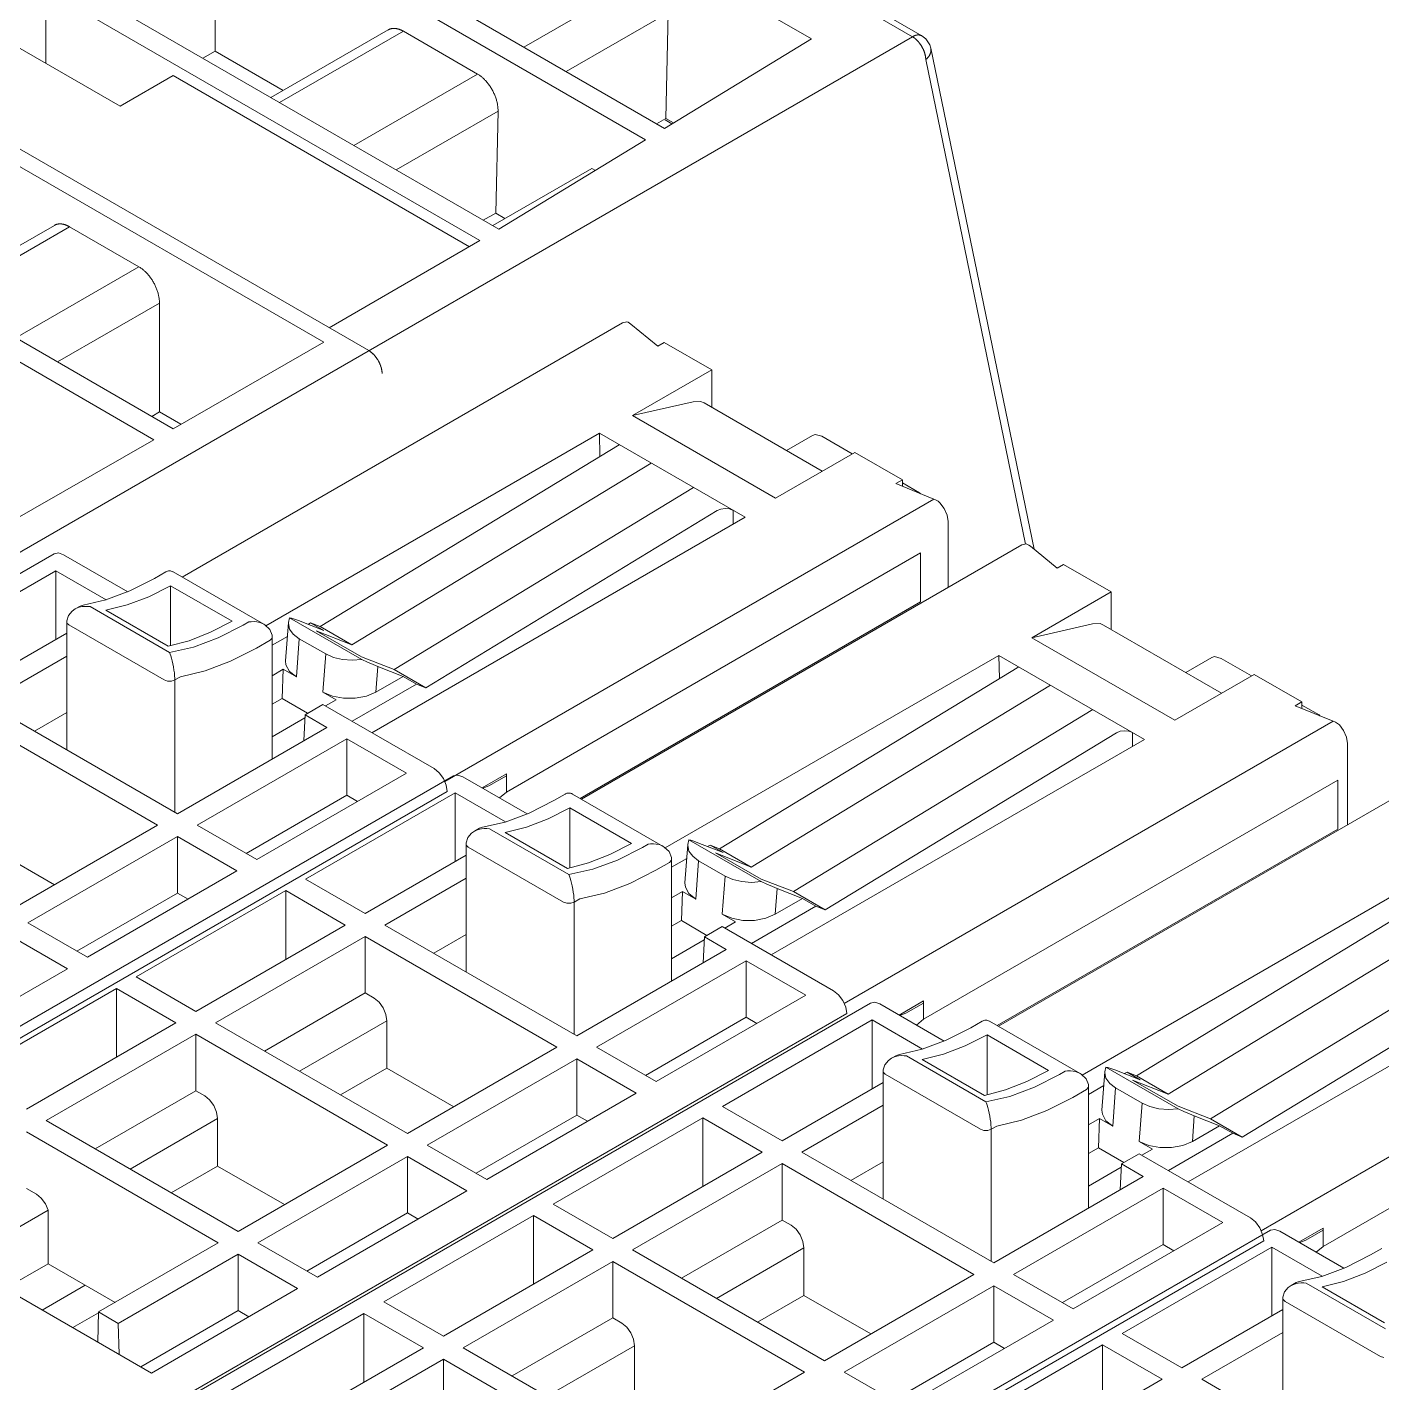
# Model space of a CAD drawing. Header units: inches. Extents: x 67578 to 72421, y -34894 to -31675.
# Drawn here: x 69730 to 69787.6, y -33303.7 to -33246.1 of the extents above; entities that cross this region are included whole.
import ezdxf

# ---------------------------------------------------------------- set-up
doc = ezdxf.new("R2010")
doc.units = ezdxf.units.IN
doc.header["$MEASUREMENT"] = 0

# ---------------------------------------------------------------- blocks, each defined once
blk = doc.blocks.new('ET200S')
at = {"lineweight": 0}
for p, q in [((110.119, 63.547), (25.973, 112.128)), ((110.369, 63.572), (26.223, 112.153)), ((98.562, 58.099), (16.537, 105.455)), ((95.592, 55.16), (11.446, 103.741)), ((96.034, 70.059), (107.417, 63.487)), ((91.487, 63.16), (91.487, 67.434)), ((91.487, 67.434), (102.989, 60.793)), ((92.003, 67.732), (103.492, 61.099)), ((87.457, 65.107), (99.064, 58.405)), ((99.736, 63.268), (103.04, 65.176)), ((86.965, 64.468), (86.965, 62.835)), ((100.867, 62.614), (103.591, 64.187)), ((103.528, 61.364), (103.591, 64.187)), ((65.08, 37.544), (110.119, 63.547)), ((88.945, 61.692), (85.551, 63.651)), ((92.975, 61.921), (96.109, 63.731)), ((93.209, 61.786), (96.514, 63.694)), ((98.494, 62.551), (96.514, 63.694)), ((107.417, 63.487), (103.492, 61.099)), ((110.37, 63.572), (110.473, 63.493)), ((110.473, 63.493), (110.581, 63.332)), ((91.487, 63.16), (91.152, 62.973)), ((91.487, 63.16), (93.304, 62.111)), ((110.581, 63.332), (110.609, 63.241)), ((110.609, 63.24), (113.367, 49.852)), ((110.473, 62.935), (113.139, 49.99)), ((90.359, 62.508), (88.945, 61.692)), ((98.279, 57.936), (90.359, 62.508)), ((95.189, 60.643), (98.494, 62.551)), ((82.502, 62.248), (94.393, 55.383)), ((96.32, 59.989), (99.045, 61.562)), ((98.983, 58.832), (99.045, 61.562)), ((103.276, 61.224), (103.528, 61.364)), ((103.692, 61.22), (103.507, 61.327)), ((103.528, 61.364), (103.733, 61.246)), ((102.989, 60.793), (99.064, 58.405)), ((90.366, 53.074), (78.489, 59.931)), ((98.901, 58.499), (101.553, 60.03)), ((101.647, 59.976), (101.553, 60.03)), ((77.976, 59.635), (89.851, 52.779)), ((98.649, 58.645), (98.983, 58.832)), ((98.983, 58.832), (99.229, 58.69)), ((84.073, 56.708), (87.19, 58.507)), ((84.307, 56.572), (87.594, 58.47)), ((89.446, 57.401), (87.594, 58.47)), ((94.531, 55.772), (98.562, 58.099)), ((86.159, 55.503), (89.446, 57.401)), ((87.275, 54.859), (89.997, 56.43)), ((89.997, 53.522), (89.997, 56.43)), ((90.6, 49.11), (102.371, 55.906)), ((102.371, 55.906), (102.485, 55.928)), ((102.485, 55.928), (102.521, 55.916)), ((102.521, 55.916), (102.559, 55.895)), ((102.559, 55.895), (102.597, 55.867)), ((103.311, 55.279), (102.597, 55.867)), ((94.393, 55.383), (90.366, 53.074)), ((103.487, 55.381), (103.311, 55.279)), ((103.487, 55.381), (104.76, 54.646)), ((95.724, 55.054), (95.72, 55.058)), ((95.753, 55.022), (95.75, 55.025)), ((95.757, 55.017), (95.753, 55.022)), ((95.766, 55.007), (95.761, 55.012)), ((95.829, 54.918), (95.826, 54.923)), ((95.857, 54.869), (95.855, 54.873)), ((95.902, 54.768), (95.9, 54.774)), ((95.907, 54.756), (95.904, 54.762)), ((95.908, 54.752), (95.907, 54.756)), ((95.921, 54.71), (95.92, 54.715)), ((104.76, 54.646), (102.639, 53.422)), ((104.76, 54.646), (104.76, 53.642)), ((102.639, 53.422), (104.256, 53.795)), ((104.256, 53.795), (104.459, 53.799)), ((104.459, 53.799), (104.553, 53.762)), ((104.553, 53.762), (107.709, 51.94)), ((89.794, 53.404), (89.997, 53.522)), ((89.997, 53.522), (90.57, 53.191)), ((102.639, 53.422), (106.457, 51.217)), ((101.755, 52.952), (92.841, 47.806)), ((101.769, 52.332), (101.755, 52.952)), ((101.755, 52.952), (105.644, 50.707)), ((107.445, 52.895), (106.749, 52.494)), ((107.445, 52.895), (107.518, 52.918)), ((107.518, 52.918), (107.695, 52.87)), ((89.851, 52.779), (85.824, 50.471)), ((102.285, 52.646), (94.29, 47.785)), ((107.695, 52.87), (108.508, 52.401)), ((108.579, 52.442), (106.457, 51.217)), ((108.579, 52.442), (109.851, 51.707)), ((103.134, 52.156), (95.138, 47.295)), ((104.265, 51.503), (96.27, 46.642)), ((109.851, 51.707), (109.675, 51.605)), ((109.675, 51.605), (110.693, 51.193)), ((109.851, 51.707), (109.851, 51.533)), ((109.851, 51.625), (110.311, 51.36)), ((110.693, 51.193), (97.621, 43.646)), ((110.311, 51.36), (110.336, 51.337)), ((110.693, 51.193), (110.748, 51.167)), ((110.748, 51.167), (110.802, 51.135)), ((110.802, 51.135), (110.854, 51.097)), ((110.854, 51.097), (110.968, 50.942)), ((104.902, 50.884), (97.118, 46.152)), ((104.902, 50.884), (104.999, 50.924)), ((104.999, 50.924), (105.114, 50.939)), ((105.114, 50.939), (105.228, 50.928)), ((105.228, 50.928), (105.326, 50.89)), ((105.326, 50.89), (105.326, 50.523)), ((110.968, 50.942), (111.044, 50.766)), ((111.044, 50.766), (111.071, 50.595)), ((105.644, 50.707), (95.674, 44.951)), ((111.071, 50.595), (111.071, 48.833)), ((113.043, 49.971), (113.156, 49.994)), ((113.156, 49.994), (113.193, 49.981)), ((65.619, 37.28), (87.186, 49.731)), ((87.186, 49.731), (87.301, 49.754)), ((87.301, 49.754), (87.436, 49.707)), ((89.151, 48.717), (87.436, 49.707)), ((110.338, 49.754), (99.267, 43.362)), ((101.272, 43.175), (113.043, 49.971)), ((110.338, 48.448), (110.338, 49.754)), ((113.193, 49.981), (113.23, 49.961)), ((113.23, 49.961), (113.269, 49.933)), ((113.982, 49.344), (113.269, 49.933)), ((87.224, 49.278), (83.228, 46.971)), ((87.224, 49.278), (87.224, 47.44)), ((87.224, 49.278), (88.57, 48.501)), ((90.238, 49.272), (90.214, 49.267)), ((90.263, 49.273), (90.238, 49.272)), ((90.288, 49.272), (90.263, 49.273)), ((90.313, 49.267), (90.288, 49.272)), ((114.159, 49.446), (113.982, 49.344)), ((114.159, 49.446), (115.432, 48.711)), ((89.862, 49.072), (89.204, 48.737)), ((89.862, 49.072), (90.164, 49.246)), ((90.174, 49.25), (90.164, 49.246)), ((90.171, 49.25), (90.164, 49.246)), ((90.192, 49.26), (90.171, 49.25)), ((90.214, 49.267), (90.192, 49.26)), ((90.339, 49.259), (90.313, 49.267)), ((90.364, 49.246), (90.339, 49.259)), ((90.355, 49.25), (90.364, 49.246)), ((90.365, 49.246), (92.785, 47.849)), ((89.204, 48.737), (88.563, 48.499)), ((89.135, 48.365), (89.713, 48.585)), ((89.713, 48.585), (90.296, 48.879)), ((90.296, 47.276), (90.296, 48.879)), ((91.942, 47.929), (90.296, 48.879)), ((115.432, 48.711), (113.31, 47.487)), ((115.432, 48.711), (115.432, 47.707)), ((87.661, 48.199), (87.564, 48.081)), ((87.743, 48.257), (87.661, 48.199)), ((87.743, 48.257), (87.781, 48.276)), ((87.743, 48.257), (87.743, 48.257)), ((87.744, 48.257), (87.875, 48.333)), ((87.781, 48.276), (87.853, 48.303)), ((87.853, 48.303), (87.929, 48.319)), ((87.875, 48.333), (87.954, 48.361)), ((87.929, 48.319), (88.005, 48.326)), ((88.563, 48.499), (87.954, 48.361)), ((88.005, 48.326), (88.078, 48.325)), ((88.078, 48.325), (88.143, 48.319)), ((90.265, 47.094), (88.143, 48.319)), ((88.567, 48.221), (89.135, 48.365)), ((90.233, 47.259), (88.567, 48.221)), ((110.338, 48.448), (101.239, 43.194)), ((87.521, 47.944), (87.519, 47.911)), ((87.519, 47.911), (87.519, 44.494)), ((87.519, 47.91), (87.526, 47.88)), ((87.564, 48.081), (87.521, 47.944)), ((87.526, 47.88), (87.577, 47.829)), ((90.123, 46.359), (87.577, 47.829)), ((91.942, 47.929), (91.362, 47.633)), ((92.233, 47.822), (91.564, 47.482)), ((92.386, 47.91), (92.233, 47.822)), ((92.451, 47.917), (92.386, 47.91)), ((92.524, 47.918), (92.451, 47.917)), ((92.6, 47.911), (92.524, 47.918)), ((92.676, 47.894), (92.6, 47.911)), ((92.748, 47.868), (92.676, 47.894)), ((92.786, 47.849), (92.748, 47.868)), ((92.786, 47.849), (92.786, 47.849)), ((92.815, 47.83), (92.786, 47.849)), ((92.944, 47.707), (92.815, 47.83)), ((93.442, 47.895), (93.367, 46.873)), ((93.442, 47.895), (93.441, 47.871)), ((93.441, 47.871), (93.475, 47.721)), ((93.475, 48.021), (93.442, 47.895)), ((93.526, 48.01), (93.475, 48.021)), ((93.475, 48.021), (95.405, 46.906)), ((93.605, 47.985), (93.526, 48.01)), ((93.711, 47.946), (93.605, 47.985)), ((93.711, 47.946), (94.391, 47.68)), ((93.969, 47.845), (94.037, 47.884)), ((94.29, 47.785), (94.037, 47.884)), ((94.037, 47.884), (94.391, 47.68)), ((113.31, 47.487), (114.928, 47.86)), ((114.928, 47.86), (115.131, 47.864)), ((115.131, 47.864), (115.225, 47.827)), ((115.225, 47.827), (118.381, 46.005)), ((84.82, 46.052), (87.519, 47.611)), ((91.362, 47.633), (90.79, 47.409)), ((91.564, 47.482), (90.905, 47.238)), ((93.006, 47.554), (92.944, 47.707)), ((92.952, 47.42), (93.003, 47.472)), ((93.003, 47.472), (93.01, 47.502)), ((93.01, 47.502), (93.006, 47.554)), ((93.01, 47.291), (93.415, 47.525)), ((93.01, 44.249), (93.01, 47.502)), ((93.475, 47.721), (93.574, 47.583)), ((93.574, 47.583), (93.733, 47.463)), ((93.733, 47.463), (93.659, 46.441)), ((93.733, 47.463), (94.44, 47.055)), ((95.138, 47.295), (94.187, 47.675)), ((94.187, 47.675), (95.4, 46.974)), ((94.29, 47.785), (95.138, 47.295)), ((113.31, 47.487), (117.129, 45.282)), ((90.79, 47.409), (90.233, 47.259)), ((90.905, 47.238), (90.265, 47.094)), ((92.587, 47.21), (91.897, 46.858)), ((92.952, 47.42), (92.587, 47.21)), ((87.519, 46.999), (85.349, 45.747)), ((90.265, 47.094), (90.281, 47.053)), ((90.281, 47.053), (90.299, 47.002)), ((90.299, 47.002), (90.318, 46.94)), ((90.318, 46.94), (90.337, 46.869)), ((90.337, 46.869), (90.355, 46.79)), ((90.355, 46.79), (90.371, 46.708)), ((91.897, 46.858), (91.217, 46.602)), ((93.378, 46.76), (93.367, 46.872)), ((93.476, 46.586), (93.378, 46.76)), ((94.366, 46.032), (94.44, 47.055)), ((94.44, 47.055), (94.647, 46.964)), ((94.647, 46.964), (94.887, 46.906)), ((94.887, 46.906), (95.146, 46.886)), ((95.146, 46.886), (95.405, 46.906)), ((96.27, 46.642), (95.4, 46.974)), ((95.405, 46.906), (95.559, 46.836)), ((95.559, 46.836), (95.704, 46.773)), ((95.704, 46.773), (95.832, 46.721)), ((112.427, 47.017), (103.513, 41.871)), ((112.441, 46.397), (112.427, 47.017)), ((112.427, 47.017), (116.316, 44.772)), ((118.116, 46.96), (117.421, 46.559)), ((118.116, 46.96), (118.189, 46.983)), ((118.189, 46.983), (118.366, 46.936)), ((118.366, 46.936), (119.179, 46.466)), ((90.371, 46.708), (90.384, 46.625)), ((90.384, 46.625), (90.395, 46.546)), ((90.395, 46.546), (90.401, 46.473)), ((90.401, 46.473), (90.405, 46.41)), ((90.405, 46.41), (90.406, 46.359)), ((90.556, 46.445), (90.406, 46.359)), ((91.217, 46.602), (90.556, 46.445)), ((93.01, 46.474), (93.305, 46.645)), ((93.272, 45.865), (93.305, 46.645)), ((93.305, 46.645), (93.659, 46.441)), ((93.659, 46.441), (93.476, 46.586)), ((95.783, 46.034), (95.832, 46.721)), ((95.783, 46.034), (96.512, 46.455)), ((95.832, 46.721), (96.512, 46.455)), ((96.27, 46.642), (97.118, 46.152)), ((96.865, 46.251), (96.512, 46.455)), ((112.957, 46.711), (104.961, 41.85)), ((119.25, 46.507), (117.129, 45.282)), ((119.25, 46.507), (120.523, 45.772)), ((90.213, 46.329), (90.123, 46.359)), ((90.316, 46.329), (90.213, 46.329)), ((90.406, 46.359), (90.316, 46.329)), ((90.406, 46.359), (90.406, 42.827)), ((94.618, 45.927), (94.366, 46.032)), ((94.366, 46.032), (94.719, 45.828)), ((96.865, 46.251), (95.144, 45.257)), ((95.783, 46.034), (95.529, 45.927)), ((97.118, 46.152), (96.865, 46.251)), ((113.805, 46.221), (105.81, 41.36)), ((90.477, 42.786), (85.349, 45.747)), ((93.01, 45.714), (93.272, 45.865)), ((93.956, 45.47), (93.272, 45.865)), ((93.889, 45.431), (94.365, 45.706)), ((97.336, 43.991), (94.365, 45.706)), ((94.436, 45.665), (94.719, 45.828)), ((94.918, 45.871), (94.618, 45.927)), ((95.228, 45.871), (94.918, 45.871)), ((95.529, 45.927), (95.228, 45.871)), ((120.523, 45.772), (120.346, 45.67)), ((120.346, 45.67), (121.365, 45.258)), ((120.523, 45.772), (120.523, 45.599)), ((120.523, 45.69), (120.983, 45.425)), ((84.82, 45.441), (89.947, 42.481)), ((87.519, 45.491), (86.655, 44.993)), ((93.01, 44.841), (93.885, 45.346)), ((93.857, 44.738), (93.889, 45.431)), ((94.473, 45.093), (93.889, 45.431)), ((114.937, 45.568), (106.941, 40.707)), ((120.983, 45.425), (121.008, 45.403)), ((90.477, 42.786), (94.473, 45.093)), ((115.573, 44.949), (107.79, 40.217)), ((121.365, 45.258), (108.293, 37.711)), ((115.573, 44.949), (115.671, 44.989)), ((115.671, 44.989), (115.785, 45.004)), ((115.785, 45.004), (115.9, 44.993)), ((115.9, 44.993), (115.997, 44.956)), ((115.997, 44.956), (115.997, 44.588)), ((121.365, 45.258), (121.42, 45.232)), ((121.42, 45.232), (121.474, 45.2)), ((121.474, 45.2), (121.526, 45.162)), ((121.526, 45.162), (121.64, 45.007)), ((121.64, 45.007), (121.716, 44.831)), ((95.002, 44.788), (91.006, 42.481)), ((95.002, 44.788), (95.002, 43.28)), ((95.002, 44.788), (96.594, 43.869)), ((116.316, 44.772), (106.345, 39.016)), ((121.716, 44.831), (121.743, 44.66)), ((121.743, 44.66), (121.743, 42.49)), ((92.598, 41.562), (96.594, 43.869)), ((97.336, 43.991), (97.471, 43.882)), ((97.471, 43.882), (97.586, 43.727)), ((99.267, 43.852), (98.618, 43.477)), ((99.267, 43.362), (99.267, 43.852)), ((112.415, 37.105), (124.186, 43.901)), ((76.291, 31.345), (97.858, 43.796)), ((97.586, 43.727), (97.662, 43.551)), ((97.662, 43.551), (97.689, 43.379)), ((97.858, 43.796), (97.972, 43.819)), ((97.972, 43.819), (98.108, 43.772)), ((99.822, 42.782), (98.108, 43.772)), ((98.64, 43.464), (98.801, 43.528)), ((98.801, 43.528), (99.267, 43.797)), ((121.482, 43.684), (110.41, 37.292)), ((121.482, 42.377), (121.482, 43.684)), ((76.122, 30.927), (97.689, 43.379)), ((95.002, 43.28), (92.312, 41.727)), ((97.896, 43.344), (93.899, 41.036)), ((95.288, 43.115), (95.002, 43.28)), ((97.896, 43.344), (97.896, 41.505)), ((97.896, 43.344), (99.242, 42.566)), ((99.084, 43.208), (99.267, 43.362)), ((100.533, 43.137), (99.876, 42.802)), ((100.533, 43.137), (100.836, 43.311)), ((100.846, 43.315), (100.836, 43.312)), ((100.843, 43.315), (100.836, 43.312)), ((100.864, 43.325), (100.843, 43.315)), ((100.886, 43.332), (100.864, 43.325)), ((100.91, 43.337), (100.886, 43.332)), ((100.934, 43.338), (100.91, 43.337)), ((100.96, 43.337), (100.934, 43.338)), ((100.985, 43.332), (100.96, 43.337)), ((101.01, 43.324), (100.985, 43.332)), ((101.036, 43.312), (101.01, 43.324)), ((101.027, 43.315), (101.036, 43.312)), ((101.037, 43.311), (103.457, 41.914)), ((99.876, 42.802), (99.235, 42.564)), ((100.384, 42.65), (100.967, 42.944)), ((100.967, 41.341), (100.967, 42.944)), ((102.614, 41.994), (100.967, 42.944)), ((85.951, 40.174), (89.947, 42.481)), ((92.598, 41.562), (91.006, 42.481)), ((98.415, 42.322), (98.546, 42.398)), ((98.546, 42.398), (98.626, 42.426)), ((98.601, 42.384), (98.677, 42.391)), ((99.235, 42.564), (98.626, 42.426)), ((98.677, 42.391), (98.749, 42.39)), ((98.749, 42.39), (98.815, 42.384)), ((99.239, 42.286), (99.806, 42.43)), ((99.806, 42.43), (100.384, 42.65)), ((90.477, 42.175), (86.481, 39.868)), ((90.477, 42.175), (90.477, 40.667)), ((90.477, 42.175), (92.069, 41.256)), ((98.235, 42.146), (98.192, 42.009)), ((98.333, 42.264), (98.235, 42.146)), ((98.415, 42.322), (98.333, 42.264)), ((98.415, 42.322), (98.453, 42.341)), ((98.415, 42.322), (98.415, 42.322)), ((98.453, 42.341), (98.525, 42.368)), ((98.525, 42.368), (98.601, 42.384)), ((100.936, 41.159), (98.815, 42.384)), ((100.905, 41.324), (99.239, 42.286)), ((104.146, 42.086), (104.113, 41.96)), ((104.197, 42.075), (104.146, 42.086)), ((104.146, 42.086), (106.077, 40.971)), ((104.277, 42.05), (104.197, 42.075)), ((104.383, 42.011), (104.277, 42.05)), ((121.482, 42.377), (112.383, 37.124)), ((87.19, 40.889), (85.404, 41.92)), ((95.491, 40.117), (98.191, 41.676)), ((98.192, 42.009), (98.191, 41.976)), ((98.191, 41.976), (98.191, 38.559)), ((98.191, 41.976), (98.197, 41.946)), ((98.197, 41.946), (98.249, 41.894)), ((100.795, 40.424), (98.249, 41.894)), ((102.033, 41.698), (101.462, 41.474)), ((102.614, 41.994), (102.033, 41.698)), ((102.905, 41.887), (102.236, 41.547)), ((103.058, 41.976), (102.905, 41.887)), ((103.123, 41.982), (103.058, 41.976)), ((103.195, 41.983), (103.123, 41.982)), ((103.271, 41.976), (103.195, 41.983)), ((103.348, 41.96), (103.271, 41.976)), ((103.42, 41.933), (103.348, 41.96)), ((103.457, 41.914), (103.42, 41.933)), ((103.458, 41.914), (103.457, 41.914)), ((103.487, 41.896), (103.458, 41.914)), ((103.616, 41.772), (103.487, 41.896)), ((103.678, 41.619), (103.616, 41.772)), ((104.113, 41.96), (104.039, 40.938)), ((104.113, 41.96), (104.112, 41.936)), ((104.112, 41.936), (104.146, 41.787)), ((104.146, 41.787), (104.246, 41.648)), ((104.383, 42.011), (105.062, 41.745)), ((104.641, 41.91), (104.709, 41.949)), ((104.961, 41.85), (104.709, 41.949)), ((104.709, 41.949), (105.062, 41.745)), ((105.81, 41.36), (104.858, 41.74)), ((104.858, 41.74), (106.072, 41.04)), ((104.961, 41.85), (105.81, 41.36)), ((101.462, 41.474), (100.905, 41.324)), ((101.577, 41.303), (100.936, 41.159)), ((102.236, 41.547), (101.577, 41.303)), ((103.623, 41.486), (103.258, 41.275)), ((103.623, 41.486), (103.675, 41.537)), ((103.675, 41.537), (103.682, 41.567)), ((103.682, 41.568), (103.678, 41.619)), ((103.682, 41.356), (104.086, 41.59)), ((103.682, 38.314), (103.682, 41.568)), ((104.246, 41.648), (104.405, 41.528)), ((104.405, 41.528), (104.33, 40.506)), ((104.405, 41.528), (105.112, 41.12)), ((88.073, 38.949), (92.069, 41.256)), ((95.491, 40.117), (93.899, 41.036)), ((98.191, 41.064), (96.021, 39.812)), ((100.936, 41.159), (100.953, 41.118)), ((100.953, 41.118), (100.971, 41.067)), ((100.971, 41.067), (100.99, 41.005)), ((100.99, 41.005), (101.009, 40.934)), ((103.258, 41.275), (102.569, 40.923)), ((104.05, 40.825), (104.039, 40.938)), ((105.037, 40.098), (105.112, 41.12)), ((105.112, 41.12), (105.318, 41.029)), ((105.318, 41.029), (105.559, 40.971)), ((105.559, 40.971), (105.817, 40.952)), ((105.817, 40.952), (106.077, 40.971)), ((106.941, 40.707), (106.072, 41.04)), ((106.077, 40.971), (106.231, 40.901)), ((123.57, 40.947), (114.656, 35.801)), ((90.477, 40.667), (87.787, 39.114)), ((93.37, 40.731), (89.374, 38.424)), ((90.762, 40.502), (90.477, 40.667)), ((93.37, 40.731), (93.37, 38.893)), ((93.37, 40.731), (94.962, 39.812)), ((101.009, 40.934), (101.027, 40.855)), ((101.027, 40.855), (101.043, 40.773)), ((101.043, 40.773), (101.056, 40.69)), ((101.056, 40.69), (101.066, 40.611)), ((101.066, 40.611), (101.073, 40.538)), ((101.889, 40.667), (101.227, 40.511)), ((102.569, 40.923), (101.889, 40.667)), ((103.682, 40.54), (103.977, 40.71)), ((103.943, 39.93), (103.977, 40.71)), ((103.977, 40.71), (104.33, 40.506)), ((104.147, 40.651), (104.05, 40.825)), ((104.33, 40.506), (104.147, 40.651)), ((106.231, 40.901), (106.376, 40.838)), ((106.376, 40.838), (106.504, 40.786)), ((106.454, 40.099), (106.504, 40.786)), ((106.504, 40.786), (107.184, 40.52)), ((106.941, 40.707), (107.79, 40.217)), ((124.1, 40.641), (116.105, 35.78)), ((100.884, 40.394), (100.795, 40.424)), ((100.988, 40.394), (100.884, 40.394)), ((101.078, 40.424), (100.988, 40.394)), ((101.073, 40.538), (101.077, 40.475)), ((101.077, 40.475), (101.078, 40.424)), ((101.227, 40.511), (101.078, 40.424)), ((101.078, 40.424), (101.078, 36.892)), ((107.537, 40.316), (105.815, 39.322)), ((106.454, 40.099), (107.184, 40.52)), ((107.537, 40.316), (107.184, 40.52)), ((107.79, 40.217), (107.537, 40.316)), ((88.073, 38.949), (86.481, 39.868)), ((103.682, 39.779), (103.943, 39.93)), ((104.628, 39.535), (103.943, 39.93)), ((105.289, 39.992), (105.037, 40.098)), ((105.037, 40.098), (105.391, 39.893)), ((105.108, 39.73), (105.391, 39.893)), ((105.59, 39.936), (105.289, 39.992)), ((105.899, 39.936), (105.59, 39.936)), ((106.201, 39.993), (105.899, 39.936)), ((106.454, 40.099), (106.201, 39.993)), ((124.949, 40.151), (116.953, 35.29)), ((85.951, 39.562), (87.543, 38.643)), ((90.966, 37.505), (94.962, 39.812)), ((95.491, 39.506), (91.495, 37.199)), ((95.491, 39.506), (95.491, 37.998)), ((95.491, 39.506), (100.619, 36.546)), ((101.148, 36.851), (96.021, 39.812)), ((98.191, 39.556), (97.327, 39.058)), ((104.529, 38.803), (104.56, 39.496)), ((104.56, 39.496), (105.037, 39.771)), ((105.144, 39.159), (104.56, 39.496)), ((108.007, 38.056), (105.037, 39.771)), ((126.08, 39.498), (118.085, 34.637)), ((101.148, 36.851), (105.144, 39.159)), ((103.682, 38.907), (104.556, 39.412)), ((132.508, 39.188), (119.436, 31.641)), ((105.674, 38.853), (101.678, 36.546)), ((105.674, 38.853), (105.674, 37.345)), ((105.674, 38.853), (107.266, 37.934)), ((126.717, 38.879), (118.933, 34.147)), ((83.547, 36.336), (87.543, 38.643)), ((90.966, 37.505), (89.374, 38.424)), ((127.459, 38.702), (117.489, 32.946)), ((88.845, 38.118), (84.849, 35.811)), ((88.845, 38.118), (88.845, 36.28)), ((88.845, 38.118), (90.437, 37.199)), ((108.007, 38.056), (108.143, 37.947)), ((87.434, 25.275), (109.001, 37.726)), ((95.491, 37.998), (92.801, 36.445)), ((95.731, 37.86), (95.491, 37.998)), ((95.731, 37.86), (95.864, 37.752)), ((95.864, 37.752), (95.975, 37.6)), ((103.27, 35.627), (107.266, 37.934)), ((108.143, 37.947), (108.257, 37.792)), ((108.257, 37.792), (108.334, 37.616)), ((109.001, 37.726), (109.116, 37.749)), ((109.116, 37.749), (109.251, 37.702)), ((110.965, 36.712), (109.251, 37.702)), ((110.41, 37.782), (109.761, 37.407)), ((109.944, 37.458), (110.41, 37.727)), ((110.41, 37.292), (110.41, 37.782)), ((86.794, 24.993), (108.361, 37.444)), ((95.975, 37.6), (96.05, 37.425)), ((96.05, 37.425), (96.076, 37.253)), ((105.674, 37.345), (102.984, 35.792)), ((105.96, 37.18), (105.674, 37.345)), ((108.334, 37.616), (108.361, 37.444)), ((109.783, 37.394), (109.944, 37.458)), ((132.166, 37.614), (121.094, 31.222)), ((86.441, 34.892), (90.437, 37.199)), ((96.623, 34.239), (91.495, 37.199)), ((96.076, 37.253), (93.739, 35.904)), ((96.076, 37.253), (96.076, 35.985)), ((109.039, 37.274), (105.043, 34.966)), ((109.039, 37.274), (109.039, 35.435)), ((109.039, 37.274), (110.385, 36.496)), ((110.227, 37.138), (110.41, 37.292)), ((111.677, 37.067), (111.019, 36.732)), ((111.677, 37.067), (111.979, 37.241)), ((111.989, 37.245), (111.979, 37.241)), ((111.986, 37.245), (111.979, 37.241)), ((112.007, 37.255), (111.986, 37.245)), ((112.029, 37.262), (112.007, 37.255)), ((112.053, 37.267), (112.029, 37.262)), ((112.078, 37.268), (112.053, 37.267)), ((112.103, 37.267), (112.078, 37.268)), ((112.128, 37.262), (112.103, 37.267)), ((112.154, 37.254), (112.128, 37.262)), ((112.179, 37.241), (112.154, 37.254)), ((112.17, 37.245), (112.179, 37.241)), ((112.18, 37.241), (114.6, 35.844)), ((90.966, 36.893), (86.97, 34.586)), ((90.966, 36.893), (90.966, 35.385)), ((90.966, 36.893), (96.094, 33.933)), ((111.019, 36.732), (110.378, 36.494)), ((111.528, 36.58), (112.111, 36.874)), ((112.111, 35.271), (112.111, 36.874)), ((113.757, 35.924), (112.111, 36.874)), ((96.623, 34.239), (100.619, 36.546)), ((101.148, 36.24), (97.152, 33.933)), ((101.148, 36.24), (101.148, 34.732)), ((101.148, 36.24), (102.74, 35.321)), ((103.27, 35.627), (101.678, 36.546)), ((109.558, 36.252), (109.476, 36.194)), ((109.558, 36.252), (109.596, 36.271)), ((109.558, 36.252), (109.558, 36.252)), ((109.559, 36.252), (109.69, 36.328)), ((109.596, 36.271), (109.668, 36.298)), ((109.668, 36.298), (109.744, 36.314)), ((109.69, 36.328), (109.769, 36.356)), ((109.744, 36.314), (109.82, 36.321)), ((110.378, 36.494), (109.769, 36.356)), ((109.82, 36.321), (109.893, 36.32)), ((109.893, 36.32), (109.958, 36.314)), ((112.079, 35.089), (109.958, 36.314)), ((110.382, 36.216), (110.95, 36.36)), ((110.95, 36.36), (111.528, 36.58)), ((94.837, 35.27), (96.076, 35.985)), ((97.862, 34.954), (96.076, 35.985)), ((109.336, 35.939), (109.334, 35.906)), ((109.334, 35.906), (109.334, 32.489)), ((109.334, 35.905), (109.341, 35.875)), ((109.379, 36.076), (109.336, 35.939)), ((109.341, 35.875), (109.392, 35.824)), ((109.476, 36.194), (109.379, 36.076)), ((112.048, 35.254), (110.382, 36.216)), ((113.757, 35.924), (113.177, 35.628)), ((114.201, 35.905), (114.048, 35.817)), ((114.266, 35.912), (114.201, 35.905)), ((114.339, 35.913), (114.266, 35.912)), ((114.415, 35.906), (114.339, 35.913)), ((114.491, 35.89), (114.415, 35.906)), ((114.563, 35.863), (114.491, 35.89)), ((115.257, 35.89), (115.182, 34.868)), ((115.257, 35.89), (115.256, 35.866)), ((115.256, 35.866), (115.29, 35.716)), ((115.29, 36.016), (115.257, 35.89)), ((115.341, 36.005), (115.29, 36.016)), ((115.29, 36.016), (117.22, 34.901)), ((115.42, 35.98), (115.341, 36.005)), ((115.526, 35.941), (115.42, 35.98)), ((115.526, 35.941), (116.205, 35.675)), ((115.784, 35.84), (115.852, 35.879)), ((116.105, 35.78), (115.852, 35.879)), ((115.852, 35.879), (116.205, 35.675)), ((106.635, 34.047), (109.334, 35.606)), ((111.938, 34.354), (109.392, 35.824)), ((113.177, 35.628), (112.605, 35.404)), ((114.048, 35.817), (113.379, 35.477)), ((114.601, 35.844), (114.563, 35.863)), ((114.601, 35.844), (114.601, 35.844)), ((114.63, 35.825), (114.601, 35.844)), ((114.759, 35.702), (114.63, 35.825)), ((114.821, 35.549), (114.759, 35.702)), ((114.825, 35.497), (114.821, 35.549)), ((114.825, 35.286), (115.23, 35.52)), ((115.29, 35.716), (115.389, 35.578)), ((115.389, 35.578), (115.548, 35.458)), ((116.953, 35.29), (116.001, 35.67)), ((116.001, 35.67), (117.215, 34.969)), ((116.105, 35.78), (116.953, 35.29)), ((90.966, 35.385), (88.276, 33.832)), ((91.206, 35.247), (90.966, 35.385)), ((91.206, 35.247), (91.338, 35.139)), ((98.744, 33.014), (102.74, 35.321)), ((112.605, 35.404), (112.048, 35.254)), ((112.72, 35.233), (112.079, 35.089)), ((113.379, 35.477), (112.72, 35.233)), ((114.402, 35.205), (113.712, 34.853)), ((114.766, 35.415), (114.402, 35.205)), ((114.766, 35.415), (114.818, 35.467)), ((114.818, 35.467), (114.825, 35.497)), ((114.825, 32.244), (114.825, 35.497)), ((115.548, 35.458), (115.474, 34.436)), ((115.548, 35.458), (116.255, 35.05)), ((91.338, 35.139), (91.45, 34.987)), ((91.45, 34.987), (91.524, 34.812)), ((91.524, 34.812), (91.55, 34.64)), ((106.635, 34.047), (105.043, 34.966)), ((109.334, 34.994), (107.164, 33.742)), ((112.079, 35.089), (112.096, 35.048)), ((112.096, 35.048), (112.114, 34.997)), ((112.114, 34.997), (112.133, 34.935)), ((112.133, 34.935), (112.152, 34.864)), ((112.152, 34.864), (112.17, 34.785)), ((112.17, 34.785), (112.186, 34.703)), ((113.712, 34.853), (113.032, 34.597)), ((115.193, 34.755), (115.182, 34.868)), ((116.181, 34.027), (116.255, 35.05)), ((116.255, 35.05), (116.462, 34.959)), ((116.462, 34.959), (116.702, 34.901)), ((116.702, 34.901), (116.961, 34.881)), ((116.961, 34.881), (117.22, 34.901)), ((118.085, 34.637), (117.215, 34.969)), ((117.22, 34.901), (117.374, 34.831)), ((117.374, 34.831), (117.519, 34.768)), ((92.097, 31.626), (86.97, 34.586)), ((91.55, 34.64), (89.214, 33.291)), ((91.55, 34.64), (91.55, 33.372)), ((101.148, 34.732), (98.458, 33.179)), ((104.513, 34.661), (100.517, 32.354)), ((101.434, 34.567), (101.148, 34.732)), ((104.513, 34.661), (104.513, 32.823)), ((104.513, 34.661), (106.105, 33.742)), ((112.186, 34.703), (112.199, 34.62)), ((112.199, 34.62), (112.21, 34.541)), ((112.21, 34.541), (112.216, 34.468)), ((112.216, 34.468), (112.22, 34.405)), ((112.371, 34.44), (112.221, 34.354)), ((113.032, 34.597), (112.371, 34.44)), ((114.825, 34.469), (115.12, 34.64)), ((115.087, 33.86), (115.12, 34.64)), ((115.12, 34.64), (115.474, 34.436)), ((115.29, 34.581), (115.193, 34.755)), ((115.474, 34.436), (115.29, 34.581)), ((117.519, 34.768), (117.647, 34.716)), ((117.598, 34.029), (117.647, 34.716)), ((117.598, 34.029), (118.327, 34.45)), ((117.647, 34.716), (118.327, 34.45)), ((118.085, 34.637), (118.933, 34.147)), ((118.68, 34.246), (118.327, 34.45)), ((86.441, 34.281), (91.568, 31.32)), ((112.028, 34.324), (111.938, 34.354)), ((112.131, 34.324), (112.028, 34.324)), ((112.221, 34.354), (112.131, 34.324)), ((112.22, 34.405), (112.221, 34.354)), ((112.221, 34.354), (112.221, 30.822)), ((118.68, 34.246), (116.959, 33.252)), ((118.933, 34.147), (118.68, 34.246)), ((92.097, 31.626), (96.094, 33.933)), ((98.744, 33.014), (97.152, 33.933)), ((102.109, 31.434), (106.105, 33.742)), ((112.292, 30.781), (107.164, 33.742)), ((114.825, 33.709), (115.087, 33.86)), ((115.771, 33.465), (115.087, 33.86)), ((115.704, 33.426), (116.18, 33.701)), ((119.151, 31.986), (116.18, 33.701)), ((116.433, 33.922), (116.181, 34.027)), ((116.181, 34.027), (116.534, 33.823)), ((116.251, 33.66), (116.534, 33.823)), ((116.733, 33.866), (116.433, 33.922)), ((117.043, 33.866), (116.733, 33.866)), ((117.344, 33.922), (117.043, 33.866)), ((117.598, 34.029), (117.344, 33.922)), ((90.312, 32.657), (91.55, 33.372)), ((93.336, 32.341), (91.55, 33.372)), ((96.623, 33.627), (92.627, 31.32)), ((96.623, 33.627), (96.623, 32.119)), ((96.623, 33.627), (98.215, 32.708)), ((106.635, 33.436), (102.639, 31.129)), ((106.635, 33.436), (106.635, 31.928)), ((106.635, 33.436), (111.762, 30.476)), ((109.334, 33.486), (108.47, 32.988)), ((114.825, 32.836), (115.7, 33.341)), ((115.672, 32.733), (115.704, 33.426)), ((116.288, 33.088), (115.704, 33.426)), ((89.782, 27.84), (80.412, 33.25)), ((112.292, 30.781), (116.288, 33.088)), ((86.708, 32.618), (86.441, 32.772)), ((86.708, 32.618), (86.839, 32.512)), ((94.219, 30.401), (98.215, 32.708)), ((116.817, 32.783), (112.821, 30.476)), ((116.817, 32.783), (116.817, 31.275)), ((116.817, 32.783), (118.409, 31.864)), ((86.839, 32.512), (86.95, 32.362)), ((86.95, 32.362), (87.025, 32.189)), ((102.109, 31.434), (100.517, 32.354)), ((87.025, 32.189), (85.45, 31.28)), ((87.025, 32.189), (87.025, 30.759)), ((96.623, 32.119), (93.933, 30.566)), ((99.988, 32.048), (95.992, 29.741)), ((96.909, 31.954), (96.623, 32.119)), ((99.988, 32.048), (99.988, 30.21)), ((99.988, 32.048), (101.58, 31.129)), ((106.635, 31.928), (103.945, 30.375)), ((106.875, 31.789), (106.635, 31.928)), ((119.151, 31.986), (119.286, 31.877)), ((98.118, 19.205), (119.685, 31.656)), ((106.875, 31.789), (107.007, 31.682)), ((107.007, 31.682), (107.119, 31.53)), ((107.119, 31.53), (107.193, 31.355)), ((114.413, 29.557), (118.409, 31.864)), ((119.286, 31.877), (119.401, 31.722)), ((119.401, 31.722), (119.477, 31.546)), ((119.477, 31.546), (119.504, 31.374)), ((119.685, 31.656), (119.8, 31.679)), ((119.8, 31.679), (119.935, 31.631)), ((121.649, 30.642), (119.935, 31.631)), ((121.094, 31.712), (120.445, 31.337)), ((120.628, 31.388), (121.094, 31.657)), ((121.094, 31.222), (121.094, 31.712)), ((88.368, 29.473), (91.568, 31.32)), ((94.219, 30.401), (92.627, 31.32)), ((97.937, 18.922), (119.504, 31.374)), ((107.219, 31.183), (104.882, 29.834)), ((107.193, 31.355), (107.219, 31.183)), ((107.219, 31.183), (107.219, 29.915)), ((116.817, 31.275), (114.127, 29.722)), ((119.723, 31.203), (115.727, 28.896)), ((117.103, 31.11), (116.817, 31.275)), ((119.723, 31.203), (119.723, 29.365)), ((119.723, 31.203), (121.069, 30.426)), ((120.467, 31.324), (120.628, 31.388)), ((120.911, 31.068), (121.094, 31.222)), ((122.361, 30.997), (122.663, 31.171)), ((92.097, 31.015), (88.897, 29.167)), ((92.097, 31.015), (92.097, 29.507)), ((92.097, 31.015), (93.689, 30.096)), ((97.584, 28.822), (101.58, 31.129)), ((102.109, 30.823), (98.113, 28.516)), ((102.109, 30.823), (102.109, 29.315)), ((102.109, 30.823), (107.237, 27.863)), ((107.766, 28.169), (102.639, 31.129)), ((122.361, 30.997), (121.703, 30.662)), ((122.212, 30.51), (122.794, 30.804)), ((85.875, 30.096), (87.025, 30.759)), ((88.811, 29.728), (87.025, 30.759)), ((107.766, 28.169), (111.762, 30.476)), ((114.413, 29.557), (112.821, 30.476)), ((121.703, 30.662), (121.062, 30.424)), ((121.633, 30.29), (122.212, 30.51)), ((86.865, 29.524), (88.015, 30.188)), ((89.782, 27.84), (93.689, 30.096)), ((112.292, 30.17), (108.296, 27.863)), ((112.292, 30.17), (112.292, 28.662)), ((112.292, 30.17), (113.884, 29.251)), ((120.16, 30.124), (120.062, 30.006)), ((120.242, 30.182), (120.16, 30.124)), ((120.242, 30.182), (120.28, 30.201)), ((120.242, 30.182), (120.242, 30.182)), ((120.243, 30.182), (120.374, 30.258)), ((120.28, 30.201), (120.352, 30.228)), ((120.352, 30.228), (120.428, 30.244)), ((120.374, 30.258), (120.453, 30.285)), ((120.428, 30.244), (120.504, 30.251)), ((121.062, 30.424), (120.453, 30.285)), ((120.504, 30.251), (120.577, 30.25)), ((120.577, 30.25), (120.642, 30.244)), ((122.763, 29.019), (120.642, 30.244)), ((121.066, 30.146), (121.633, 30.29)), ((122.732, 29.184), (121.066, 30.146)), ((97.584, 28.822), (95.992, 29.741)), ((105.98, 29.2), (107.219, 29.915)), ((109.005, 28.884), (107.219, 29.915)), ((120.019, 29.869), (120.018, 29.836)), ((120.018, 29.836), (120.018, 26.419)), ((120.018, 29.835), (120.025, 29.805)), ((120.062, 30.006), (120.019, 29.869)), ((120.025, 29.805), (120.076, 29.754)), ((122.622, 28.284), (120.076, 29.754)), ((88.367, 29.453), (87.678, 29.055)), ((88.368, 29.473), (88.349, 28.667)), ((88.897, 29.167), (88.368, 29.473)), ((92.097, 29.507), (89.496, 28.005)), ((95.462, 29.435), (91.555, 27.179)), ((92.383, 29.341), (92.097, 29.507)), ((95.462, 29.435), (95.462, 27.597)), ((95.462, 29.435), (97.054, 28.516)), ((117.319, 27.977), (120.018, 29.535)), ((88.916, 28.34), (88.897, 29.167)), ((102.109, 29.315), (99.419, 27.762)), ((102.349, 29.177), (102.109, 29.315)), ((102.349, 29.177), (102.482, 29.069)), ((102.482, 29.069), (102.593, 28.917)), ((109.887, 26.944), (113.884, 29.251)), ((102.593, 28.917), (102.667, 28.742)), ((102.667, 28.742), (102.693, 28.57)), ((112.292, 28.662), (109.602, 27.109)), ((112.577, 28.497), (112.292, 28.662)), ((117.319, 27.977), (115.727, 28.896)), ((120.018, 28.924), (117.848, 27.672)), ((93.854, 26.669), (97.054, 28.516)), ((103.241, 25.556), (98.113, 28.516)), ((102.693, 28.57), (100.357, 27.221)), ((102.693, 28.57), (102.693, 27.302)), ((115.197, 28.591), (111.201, 26.283)), ((115.197, 28.591), (115.197, 26.752)), ((115.197, 28.591), (116.789, 27.672)), ((122.712, 28.254), (122.622, 28.284)), ((97.584, 28.21), (94.384, 26.363)), ((97.584, 28.21), (97.584, 26.702)), ((97.584, 28.21), (102.711, 25.25)), ((103.241, 25.556), (107.237, 27.863)), ((109.887, 26.944), (108.296, 27.863)), ((112.793, 25.364), (116.789, 27.672)), ((122.976, 24.711), (117.848, 27.672))]:
    blk.add_line(p, q, dxfattribs=at)
for points in [[(96.109, 63.731), (96.116, 63.734), (96.122, 63.738), (96.128, 63.741), (96.135, 63.744), (96.141, 63.746), (96.148, 63.749), (96.155, 63.752), (96.161, 63.754), (96.168, 63.756), (96.175, 63.758), (96.182, 63.76), (96.189, 63.761), (96.196, 63.763), (96.203, 63.764), (96.21, 63.765), (96.217, 63.766), (96.224, 63.767), (96.231, 63.768), (96.239, 63.769), (96.246, 63.769), (96.253, 63.769), (96.26, 63.77), (96.267, 63.77), (96.275, 63.77), (96.282, 63.769), (96.289, 63.769), (96.296, 63.768), (96.306, 63.768), (96.315, 63.766), (96.324, 63.765), (96.333, 63.764), (96.342, 63.762), (96.351, 63.76), (96.36, 63.758), (96.369, 63.756), (96.378, 63.753), (96.387, 63.75), (96.396, 63.748), (96.405, 63.745), (96.414, 63.742), (96.422, 63.738), (96.431, 63.735), (96.439, 63.731), (96.448, 63.728), (96.456, 63.724), (96.465, 63.72), (96.473, 63.716), (96.481, 63.711), (96.49, 63.707), (96.498, 63.703), (96.506, 63.698), (96.514, 63.694)], [(110.119, 63.547), (110.124, 63.55), (110.129, 63.553), (110.134, 63.555), (110.139, 63.558), (110.143, 63.56), (110.148, 63.563), (110.153, 63.565), (110.158, 63.568), (110.163, 63.57), (110.168, 63.572), (110.173, 63.574), (110.178, 63.576), (110.184, 63.578), (110.189, 63.58), (110.194, 63.582), (110.199, 63.584), (110.204, 63.585), (110.21, 63.587), (110.215, 63.588), (110.22, 63.589), (110.226, 63.591), (110.231, 63.592), (110.236, 63.593), (110.242, 63.593), (110.247, 63.594), (110.253, 63.595), (110.258, 63.595), (110.263, 63.595), (110.269, 63.596), (110.274, 63.596), (110.279, 63.595), (110.283, 63.595), (110.288, 63.595), (110.292, 63.595), (110.297, 63.594), (110.301, 63.594), (110.306, 63.593), (110.31, 63.592), (110.315, 63.591), (110.319, 63.59), (110.323, 63.589), (110.328, 63.588), (110.332, 63.587), (110.336, 63.586), (110.341, 63.584), (110.345, 63.583), (110.349, 63.581), (110.353, 63.579), (110.357, 63.577), (110.361, 63.576), (110.365, 63.574), (110.369, 63.571)], [(110.119, 63.547), (110.125, 63.544), (110.131, 63.541), (110.136, 63.537), (110.142, 63.534), (110.147, 63.53), (110.153, 63.526), (110.158, 63.523), (110.164, 63.519), (110.169, 63.515), (110.174, 63.511), (110.18, 63.507), (110.185, 63.503), (110.19, 63.499), (110.195, 63.494), (110.2, 63.49), (110.205, 63.486), (110.21, 63.482), (110.215, 63.477), (110.22, 63.473), (110.225, 63.468), (110.23, 63.464), (110.235, 63.459), (110.239, 63.454), (110.244, 63.45), (110.249, 63.445), (110.253, 63.44)], [(110.253, 63.44), (110.256, 63.437), (110.26, 63.433), (110.263, 63.43), (110.266, 63.426), (110.269, 63.423), (110.272, 63.419), (110.275, 63.416), (110.278, 63.412), (110.281, 63.409), (110.284, 63.405), (110.287, 63.402), (110.29, 63.398), (110.293, 63.394), (110.296, 63.391)], [(110.296, 63.391), (110.302, 63.383), (110.308, 63.375), (110.314, 63.368), (110.32, 63.36), (110.325, 63.352), (110.331, 63.344), (110.336, 63.336), (110.342, 63.328), (110.347, 63.32), (110.352, 63.312), (110.357, 63.304), (110.362, 63.296), (110.367, 63.288), (110.372, 63.279), (110.377, 63.271), (110.381, 63.263), (110.386, 63.254), (110.39, 63.246), (110.395, 63.237), (110.399, 63.228), (110.403, 63.22), (110.407, 63.211), (110.411, 63.202), (110.415, 63.193), (110.418, 63.184), (110.422, 63.175), (110.426, 63.167)], [(110.426, 63.167), (110.428, 63.159), (110.431, 63.152), (110.434, 63.144), (110.437, 63.137), (110.439, 63.129), (110.442, 63.122), (110.444, 63.114), (110.446, 63.106), (110.449, 63.099), (110.451, 63.091), (110.453, 63.083), (110.455, 63.076), (110.457, 63.068), (110.458, 63.06), (110.46, 63.053), (110.462, 63.045), (110.463, 63.037), (110.465, 63.029), (110.466, 63.021), (110.467, 63.014), (110.468, 63.006), (110.469, 62.998), (110.47, 62.99), (110.471, 62.982), (110.472, 62.974), (110.472, 62.967), (110.472, 62.959), (110.473, 62.951), (110.473, 62.943), (110.473, 62.935)], [(110.609, 63.24), (110.61, 63.234), (110.611, 63.227), (110.612, 63.221), (110.613, 63.215), (110.613, 63.209), (110.614, 63.202), (110.614, 63.196), (110.614, 63.19), (110.614, 63.184), (110.614, 63.177), (110.613, 63.171), (110.613, 63.165), (110.612, 63.159), (110.611, 63.153), (110.61, 63.147), (110.609, 63.141), (110.607, 63.135), (110.606, 63.129), (110.604, 63.123), (110.602, 63.117), (110.601, 63.111), (110.598, 63.105), (110.596, 63.099), (110.594, 63.093), (110.592, 63.087), (110.589, 63.082), (110.587, 63.076), (110.584, 63.07), (110.581, 63.065), (110.578, 63.059), (110.574, 63.052), (110.571, 63.046), (110.566, 63.039), (110.562, 63.032), (110.558, 63.026), (110.553, 63.019), (110.549, 63.013), (110.544, 63.007), (110.539, 63.001), (110.534, 62.995), (110.529, 62.989), (110.524, 62.983), (110.519, 62.977), (110.513, 62.972), (110.508, 62.966), (110.502, 62.961), (110.496, 62.955), (110.491, 62.95), (110.485, 62.945), (110.479, 62.94), (110.473, 62.935)], [(98.494, 62.551), (98.512, 62.54), (98.53, 62.528), (98.548, 62.516), (98.565, 62.504), (98.582, 62.491), (98.599, 62.478), (98.616, 62.464), (98.632, 62.45), (98.648, 62.436), (98.664, 62.421), (98.679, 62.406), (98.694, 62.391), (98.709, 62.375), (98.726, 62.356), (98.743, 62.337), (98.76, 62.317), (98.776, 62.297), (98.792, 62.277), (98.807, 62.256), (98.822, 62.235), (98.836, 62.214), (98.85, 62.192), (98.863, 62.17), (98.877, 62.148), (98.889, 62.126), (98.902, 62.103), (98.914, 62.081), (98.925, 62.057), (98.936, 62.034), (98.947, 62.011), (98.957, 61.987), (98.966, 61.963), (98.976, 61.939), (98.984, 61.915), (98.992, 61.89), (99, 61.865), (99.007, 61.841), (99.013, 61.82), (99.018, 61.798), (99.023, 61.777), (99.027, 61.756), (99.031, 61.735), (99.034, 61.713), (99.037, 61.692), (99.04, 61.67), (99.042, 61.649), (99.043, 61.627), (99.044, 61.606), (99.045, 61.584), (99.045, 61.562)], [(87.19, 58.507), (87.196, 58.51), (87.203, 58.514), (87.209, 58.517), (87.216, 58.52), (87.222, 58.523), (87.229, 58.526), (87.236, 58.528), (87.243, 58.531), (87.25, 58.533), (87.257, 58.535), (87.264, 58.537), (87.271, 58.539), (87.278, 58.54), (87.286, 58.542), (87.293, 58.543), (87.301, 58.544), (87.308, 58.545), (87.316, 58.545), (87.323, 58.546), (87.331, 58.546), (87.339, 58.546), (87.346, 58.546), (87.354, 58.546), (87.361, 58.546), (87.369, 58.545), (87.376, 58.545), (87.384, 58.544), (87.392, 58.543), (87.399, 58.542), (87.407, 58.541), (87.414, 58.539), (87.421, 58.538), (87.431, 58.536), (87.441, 58.534), (87.45, 58.531), (87.46, 58.529), (87.469, 58.526), (87.478, 58.523), (87.488, 58.52), (87.497, 58.516), (87.506, 58.513), (87.515, 58.509), (87.524, 58.505), (87.533, 58.501), (87.542, 58.497), (87.551, 58.493), (87.56, 58.489), (87.568, 58.484), (87.577, 58.48), (87.586, 58.475), (87.594, 58.47)], [(89.446, 57.401), (89.464, 57.39), (89.483, 57.378), (89.5, 57.366), (89.518, 57.354), (89.535, 57.341), (89.552, 57.328), (89.569, 57.314), (89.585, 57.3), (89.601, 57.285), (89.617, 57.27), (89.634, 57.254), (89.651, 57.237), (89.667, 57.219), (89.683, 57.202), (89.698, 57.184), (89.714, 57.165), (89.728, 57.147), (89.743, 57.128), (89.757, 57.109), (89.771, 57.09), (89.785, 57.069), (89.798, 57.049), (89.811, 57.028), (89.824, 57.007), (89.836, 56.985), (89.848, 56.964), (89.86, 56.942), (89.871, 56.92), (89.882, 56.898), (89.892, 56.875), (89.902, 56.853), (89.911, 56.831), (89.92, 56.809), (89.929, 56.786), (89.937, 56.764), (89.944, 56.741), (89.951, 56.718), (89.958, 56.695), (89.964, 56.672), (89.97, 56.648), (89.975, 56.627), (89.979, 56.605), (89.983, 56.584), (89.987, 56.562), (89.99, 56.54), (89.992, 56.518), (89.994, 56.496), (89.996, 56.474), (89.997, 56.452), (89.997, 56.43)], [(95.592, 55.16), (95.604, 55.153), (95.615, 55.146), (95.627, 55.138), (95.638, 55.13), (95.649, 55.122), (95.66, 55.113), (95.67, 55.105), (95.681, 55.096), (95.691, 55.086), (95.701, 55.077), (95.712, 55.066), (95.723, 55.056), (95.733, 55.045), (95.743, 55.033), (95.753, 55.022), (95.763, 55.01), (95.773, 54.998), (95.782, 54.986), (95.791, 54.974), (95.8, 54.962), (95.809, 54.949), (95.817, 54.936), (95.826, 54.923), (95.834, 54.91), (95.842, 54.896), (95.85, 54.882), (95.857, 54.869), (95.864, 54.855), (95.871, 54.841), (95.878, 54.827), (95.884, 54.813), (95.89, 54.799), (95.896, 54.785), (95.901, 54.771), (95.907, 54.756), (95.911, 54.742), (95.916, 54.728), (95.92, 54.713), (95.924, 54.698), (95.928, 54.684), (95.931, 54.67), (95.934, 54.657), (95.937, 54.643), (95.939, 54.63), (95.941, 54.616), (95.943, 54.602), (95.944, 54.589), (95.945, 54.575), (95.945, 54.561), (95.945, 54.548)], [(95.717, 55.062), (95.712, 55.066), (95.708, 55.07), (95.704, 55.075), (95.699, 55.079), (95.695, 55.083), (95.69, 55.087), (95.686, 55.091), (95.681, 55.095), (95.676, 55.099), (95.672, 55.103), (95.667, 55.107), (95.662, 55.111), (95.658, 55.115), (95.653, 55.119), (95.648, 55.123), (95.643, 55.126), (95.638, 55.13), (95.633, 55.134), (95.628, 55.137), (95.623, 55.141), (95.618, 55.144), (95.613, 55.147), (95.608, 55.151), (95.602, 55.154), (95.597, 55.157), (95.592, 55.16)], [(95.736, 55.041), (95.733, 55.045), (95.73, 55.048)], [(95.747, 55.029), (95.745, 55.032), (95.742, 55.035)], [(95.826, 54.923), (95.822, 54.928), (95.819, 54.934), (95.815, 54.939), (95.812, 54.944), (95.808, 54.95), (95.805, 54.955), (95.801, 54.961), (95.797, 54.966), (95.793, 54.971), (95.789, 54.976), (95.786, 54.982), (95.782, 54.987), (95.778, 54.992), (95.774, 54.997), (95.77, 55.002)], [(95.837, 54.905), (95.834, 54.909), (95.831, 54.914)], [(95.845, 54.892), (95.842, 54.896), (95.839, 54.901)], [(95.852, 54.878), (95.85, 54.883), (95.847, 54.887)], [(95.898, 54.781), (95.895, 54.787), (95.893, 54.793), (95.89, 54.799), (95.888, 54.805), (95.885, 54.811), (95.883, 54.816), (95.88, 54.822), (95.877, 54.828), (95.874, 54.834), (95.872, 54.84), (95.869, 54.846), (95.866, 54.852), (95.863, 54.857), (95.86, 54.863), (95.857, 54.869)], [(95.912, 54.74), (95.911, 54.744), (95.909, 54.748)], [(95.917, 54.724), (95.916, 54.728), (95.915, 54.732)], [(95.945, 54.548), (95.945, 54.554), (95.945, 54.56), (95.945, 54.566), (95.945, 54.572), (95.945, 54.578), (95.944, 54.584), (95.944, 54.59), (95.943, 54.596), (95.943, 54.603), (95.942, 54.609), (95.941, 54.615), (95.94, 54.621), (95.939, 54.627), (95.938, 54.633), (95.937, 54.639), (95.936, 54.645), (95.935, 54.651), (95.934, 54.657), (95.933, 54.663), (95.932, 54.669), (95.93, 54.675), (95.929, 54.681), (95.927, 54.687), (95.926, 54.693), (95.924, 54.699), (95.923, 54.705)]]:
    blk.add_lwpolyline(points, dxfattribs=at)

msp = doc.modelspace()

# ---------------------------------------------------------------- block references
at = {"xscale": 1.59100124616462, "yscale": 1.59100124616462, "zscale": 1.59100124616462}
msp.add_blockref('ET200S', (69592.479, -33347.624), dxfattribs=at)

doc.saveas('drawing.dxf')
